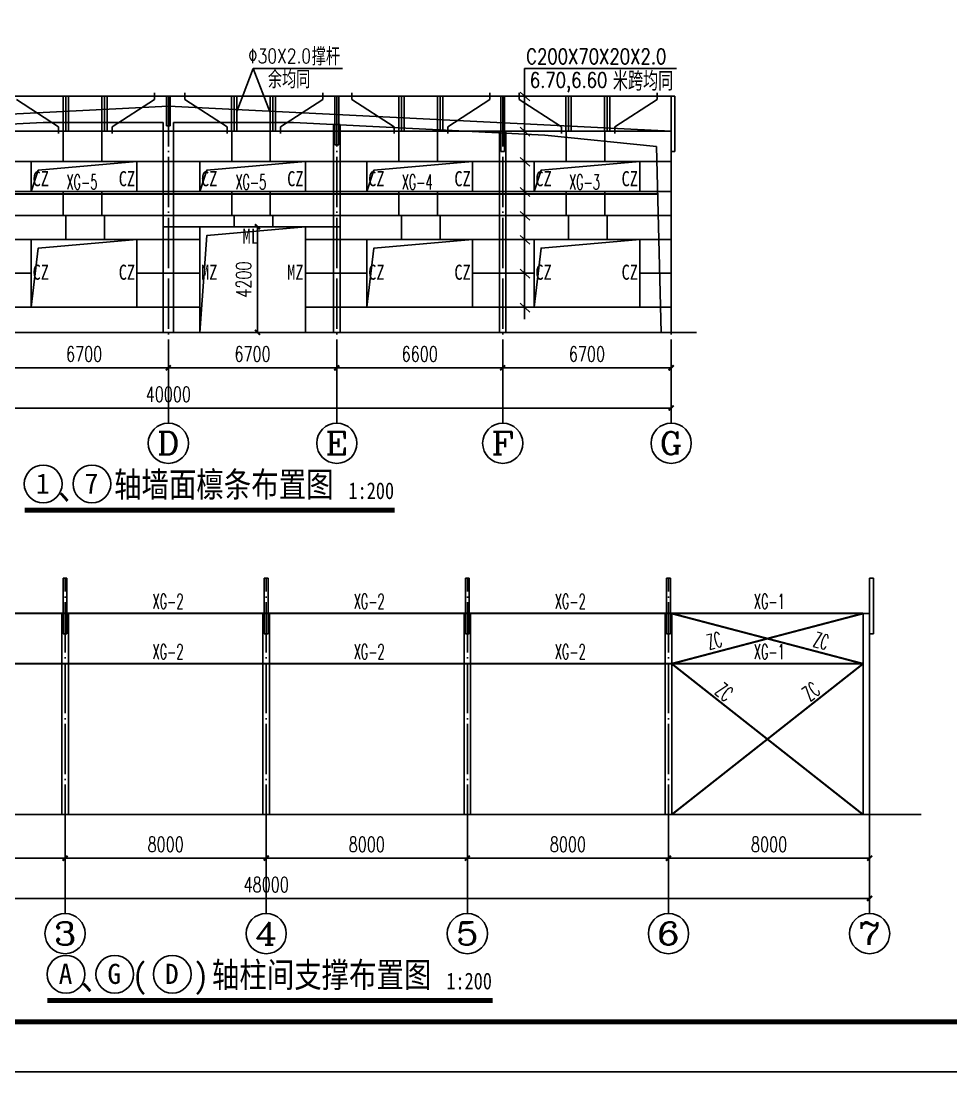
# Model space of a CAD drawing. Extents: x 36360094 to 36697644, y 75306 to 425482.
# Drawn here: x 36517160 to 36554149, y 164032 to 205835 of the extents above; entities that cross this region are included whole.
import ezdxf
from ezdxf.enums import TextEntityAlignment as Align

# ---------------------------------------------------------------- set-up
doc = ezdxf.new("R2010")
doc.units = 0
doc.header["$LTSCALE"] = 1000
doc.header["$MEASUREMENT"] = 0
doc.linetypes.add('ACAD_ISO04W100', pattern=[30.5, 24, -3, 0.5, -3])
doc.linetypes.add('DOTE', pattern=[2.42, 2, -0.2, 0.02, -0.2])
doc.layers.get('0').update_dxf_attribs({"linetype": 'CONTINUOUS'})
doc.layers.get('DEFPOINTS').update_dxf_attribs({"linetype": 'CONTINUOUS'})
for name, color, linetype in [('14', 2, 'CONTINUOUS'), ('AXIS', 3, 'CONTINUOUS'), ('AXIS_TEXT', 7, 'CONTINUOUS'), ('DOTE', 1, 'ACAD_ISO04W100'), ('PUB_DIM', 3, 'CONTINUOUS'), ('PUB_TEXT', 7, 'CONTINUOUS'), ('PUB_TITLE', 4, 'CONTINUOUS'), ('拉条', 4, 'CONTINUOUS'), ('柱子', 3, 'CONTINUOUS')]:
    doc.layers.add(name, color=color, linetype=linetype)
doc.styles.add('-宋体', font='', dxfattribs={"width": 0.8})
doc.styles.add('_HZTXT', font='txt.shx', dxfattribs={"width": 0.8, "bigfont": 'hztxt.shx'})
doc.styles.add('_SIMPLEX', font='SIMPLEX', dxfattribs={"width": 0.8})
doc.styles.add('_TCH_AXIS', font='COMPLEX', dxfattribs={"bigfont": 'GBCBIG'})
doc.styles.add('_TCH_DIM_T3', font='SIMPLEX', dxfattribs={"width": 0.705882, "bigfont": 'GBCBIG'})
doc.styles.add('DIM_FONT', font='SIMPLEX.shx', dxfattribs={"width": 0.8})
doc.styles.get('-宋体').set_extended_font_data('SimSun')
doc.dimstyles.new('_TCH_ARCH&&200', dxfattribs={"dimtxt": 595, "dimasz": 200, "dimexe": 500, "dimexo": 600, "dimgap": 252.5, "dimtad": 1, "dimdec": 0, "dimzin": 0, "dimdsep": 46, "dimtxsty": '_TCH_DIM_T3', "dimblk": 'ARCHTICK', "dimcen": 0.09, "dimclrt": 7, "dimazin": 2, "dimtfac": 1, "dimtdec": 0, "dimtix": 1, "dimtmove": 2, "dimatfit": 3, "dimfxl": 0, "dimtolj": 1, "dimtzin": 0, "dimarcsym": 0})

# ---------------------------------------------------------------- blocks, each defined once
blk = doc.blocks.new('_ArchTick')
at = {"color": 0, "linetype": 'ByBlock', "const_width": 0.4}
blk.add_lwpolyline([(-0.5, -0.5), (0.5, 0.5)], dxfattribs=at)
blk = doc.blocks.new('*D593')
at = {"layer": 'DEFPOINTS', "color": 0}
for p in [(36526508, 197650), (36526566, 197650), (36526508, 193450)]:
    blk.add_point(p, dxfattribs=at)
at = {"layer": 'PUB_DIM', "color": 0, "lineweight": -2}
for p, q in [((36526566, 193450), (36526566, 197650)), ((36527108, 197650), (36527066, 197650)), ((36527108, 193450), (36527066, 193450))]:
    blk.add_line(p, q, dxfattribs=at)
at = {"layer": 'PUB_DIM', "color": 0, "lineweight": -2, "xscale": 200, "yscale": 200, "zscale": 200}
for p, rotation in [((36526566, 197650), 90), ((36526566, 193450), 270)]:
    blk.add_blockref('_ArchTick', p, dxfattribs=dict(at, rotation=rotation))
at = {"layer": 'PUB_DIM', "color": 7, "insert": (36526016, 195550), "char_height": 595, "attachment_point": 5, "rotation": 90, "style": '_TCH_DIM_T3'}
blk.add_mtext('\\A1;4200', dxfattribs=at)
blk = doc.blocks.new('*D604')
at = {"layer": 'AXIS', "color": 0, "lineweight": -2}
for p, q in [((36516320, 192409), (36516320, 191540)), ((36523020, 192409), (36523020, 191540)), ((36516320, 192040), (36523020, 192040))]:
    blk.add_line(p, q, dxfattribs=at)
at = {"layer": 'DEFPOINTS', "color": 0}
for p in [(36516320, 193009), (36523020, 193009), (36523020, 192040)]:
    blk.add_point(p, dxfattribs=at)
at = {"layer": 'AXIS', "color": 0, "lineweight": -2, "xscale": 200, "yscale": 200, "zscale": 200, "rotation": 180}
blk.add_blockref('_ArchTick', (36516320, 192040), dxfattribs=at)
at = {"layer": 'AXIS', "color": 0, "lineweight": -2, "xscale": 200, "yscale": 200, "zscale": 200}
blk.add_blockref('_ArchTick', (36523020, 192040), dxfattribs=at)
at = {"layer": 'AXIS', "color": 7, "insert": (36519670, 192590), "char_height": 595, "attachment_point": 5, "style": '_TCH_DIM_T3'}
blk.add_mtext('\\A1;6700', dxfattribs=at)
blk = doc.blocks.new('*D605')
at = {"layer": 'AXIS', "color": 0, "lineweight": -2}
for p, q in [((36523020, 192409), (36523020, 191540)), ((36529720, 192409), (36529720, 191540)), ((36523020, 192040), (36529720, 192040))]:
    blk.add_line(p, q, dxfattribs=at)
at = {"layer": 'DEFPOINTS', "color": 0}
for p in [(36523020, 193009), (36529720, 193009), (36529720, 192040)]:
    blk.add_point(p, dxfattribs=at)
at = {"layer": 'AXIS', "color": 0, "lineweight": -2, "xscale": 200, "yscale": 200, "zscale": 200, "rotation": 180}
blk.add_blockref('_ArchTick', (36523020, 192040), dxfattribs=at)
at = {"layer": 'AXIS', "color": 0, "lineweight": -2, "xscale": 200, "yscale": 200, "zscale": 200}
blk.add_blockref('_ArchTick', (36529720, 192040), dxfattribs=at)
at = {"layer": 'AXIS', "color": 7, "insert": (36526370, 192590), "char_height": 595, "attachment_point": 5, "style": '_TCH_DIM_T3'}
blk.add_mtext('\\A1;6700', dxfattribs=at)
blk = doc.blocks.new('*D606')
at = {"layer": 'AXIS', "color": 0, "lineweight": -2}
for p, q in [((36529720, 192409), (36529720, 191540)), ((36536320, 192409), (36536320, 191540)), ((36529720, 192040), (36536320, 192040))]:
    blk.add_line(p, q, dxfattribs=at)
at = {"layer": 'DEFPOINTS', "color": 0}
for p in [(36529720, 193009), (36536320, 193009), (36536320, 192040)]:
    blk.add_point(p, dxfattribs=at)
at = {"layer": 'AXIS', "color": 0, "lineweight": -2, "xscale": 200, "yscale": 200, "zscale": 200, "rotation": 180}
blk.add_blockref('_ArchTick', (36529720, 192040), dxfattribs=at)
at = {"layer": 'AXIS', "color": 0, "lineweight": -2, "xscale": 200, "yscale": 200, "zscale": 200}
blk.add_blockref('_ArchTick', (36536320, 192040), dxfattribs=at)
at = {"layer": 'AXIS', "color": 7, "insert": (36533020, 192590), "char_height": 595, "attachment_point": 5, "style": '_TCH_DIM_T3'}
blk.add_mtext('\\A1;6600', dxfattribs=at)
blk = doc.blocks.new('*D607')
at = {"layer": 'AXIS', "color": 0, "lineweight": -2}
for p, q in [((36536320, 192409), (36536320, 191540)), ((36543020, 192409), (36543020, 191540)), ((36536320, 192040), (36543020, 192040))]:
    blk.add_line(p, q, dxfattribs=at)
at = {"layer": 'DEFPOINTS', "color": 0}
for p in [(36536320, 193009), (36543020, 193009), (36543020, 192040)]:
    blk.add_point(p, dxfattribs=at)
at = {"layer": 'AXIS', "color": 0, "lineweight": -2, "xscale": 200, "yscale": 200, "zscale": 200, "rotation": 180}
blk.add_blockref('_ArchTick', (36536320, 192040), dxfattribs=at)
at = {"layer": 'AXIS', "color": 0, "lineweight": -2, "xscale": 200, "yscale": 200, "zscale": 200}
blk.add_blockref('_ArchTick', (36543020, 192040), dxfattribs=at)
at = {"layer": 'AXIS', "color": 7, "insert": (36539670, 192590), "char_height": 595, "attachment_point": 5, "style": '_TCH_DIM_T3'}
blk.add_mtext('\\A1;6700', dxfattribs=at)
blk = doc.blocks.new('*D608')
at = {"layer": 'AXIS', "color": 0, "lineweight": -2}
for p, q in [((36503020, 192409), (36503020, 189940)), ((36543020, 192409), (36543020, 189940)), ((36503020, 190440), (36543020, 190440))]:
    blk.add_line(p, q, dxfattribs=at)
at = {"layer": 'DEFPOINTS', "color": 0}
for p in [(36503020, 193009), (36543020, 193009), (36543020, 190440)]:
    blk.add_point(p, dxfattribs=at)
at = {"layer": 'AXIS', "color": 0, "lineweight": -2, "xscale": 200, "yscale": 200, "zscale": 200, "rotation": 180}
blk.add_blockref('_ArchTick', (36503020, 190440), dxfattribs=at)
at = {"layer": 'AXIS', "color": 0, "lineweight": -2, "xscale": 200, "yscale": 200, "zscale": 200}
blk.add_blockref('_ArchTick', (36543020, 190440), dxfattribs=at)
at = {"layer": 'AXIS', "color": 7, "insert": (36523020, 190990), "char_height": 595, "attachment_point": 5, "style": '_TCH_DIM_T3'}
blk.add_mtext('\\A1;40000', dxfattribs=at)
blk = doc.blocks.new('*D643')
at = {"layer": 'AXIS', "color": 0, "lineweight": -2}
for p, q in [((36510913, 172861), (36510913, 172036)), ((36518913, 172861), (36518913, 172036)), ((36510913, 172536), (36518913, 172536))]:
    blk.add_line(p, q, dxfattribs=at)
at = {"layer": 'DEFPOINTS', "color": 0}
for p in [(36510913, 173461), (36518913, 173461), (36518913, 172536)]:
    blk.add_point(p, dxfattribs=at)
at = {"layer": 'AXIS', "color": 0, "lineweight": -2, "xscale": 200, "yscale": 200, "zscale": 200, "rotation": 180}
blk.add_blockref('_ArchTick', (36510913, 172536), dxfattribs=at)
at = {"layer": 'AXIS', "color": 0, "lineweight": -2, "xscale": 200, "yscale": 200, "zscale": 200}
blk.add_blockref('_ArchTick', (36518913, 172536), dxfattribs=at)
at = {"layer": 'AXIS', "color": 7, "insert": (36514913, 173086), "char_height": 595, "attachment_point": 5, "style": '_TCH_DIM_T3'}
blk.add_mtext('\\A1;8000', dxfattribs=at)
blk = doc.blocks.new('*D644')
at = {"layer": 'AXIS', "color": 0, "lineweight": -2}
for p, q in [((36518913, 172861), (36518913, 172036)), ((36526913, 172861), (36526913, 172036)), ((36518913, 172536), (36526913, 172536))]:
    blk.add_line(p, q, dxfattribs=at)
at = {"layer": 'DEFPOINTS', "color": 0}
for p in [(36518913, 173461), (36526913, 173461), (36526913, 172536)]:
    blk.add_point(p, dxfattribs=at)
at = {"layer": 'AXIS', "color": 0, "lineweight": -2, "xscale": 200, "yscale": 200, "zscale": 200, "rotation": 180}
blk.add_blockref('_ArchTick', (36518913, 172536), dxfattribs=at)
at = {"layer": 'AXIS', "color": 0, "lineweight": -2, "xscale": 200, "yscale": 200, "zscale": 200}
blk.add_blockref('_ArchTick', (36526913, 172536), dxfattribs=at)
at = {"layer": 'AXIS', "color": 7, "insert": (36522913, 173086), "char_height": 595, "attachment_point": 5, "style": '_TCH_DIM_T3'}
blk.add_mtext('\\A1;8000', dxfattribs=at)
blk = doc.blocks.new('*D645')
at = {"layer": 'AXIS', "color": 0, "lineweight": -2}
for p, q in [((36526913, 172861), (36526913, 172036)), ((36534913, 172861), (36534913, 172036)), ((36526913, 172536), (36534913, 172536))]:
    blk.add_line(p, q, dxfattribs=at)
at = {"layer": 'DEFPOINTS', "color": 0}
for p in [(36526913, 173461), (36534913, 173461), (36534913, 172536)]:
    blk.add_point(p, dxfattribs=at)
at = {"layer": 'AXIS', "color": 0, "lineweight": -2, "xscale": 200, "yscale": 200, "zscale": 200, "rotation": 180}
blk.add_blockref('_ArchTick', (36526913, 172536), dxfattribs=at)
at = {"layer": 'AXIS', "color": 0, "lineweight": -2, "xscale": 200, "yscale": 200, "zscale": 200}
blk.add_blockref('_ArchTick', (36534913, 172536), dxfattribs=at)
at = {"layer": 'AXIS', "color": 7, "insert": (36530913, 173086), "char_height": 595, "attachment_point": 5, "style": '_TCH_DIM_T3'}
blk.add_mtext('\\A1;8000', dxfattribs=at)
blk = doc.blocks.new('*D646')
at = {"layer": 'AXIS', "color": 0, "lineweight": -2}
for p, q in [((36534913, 172861), (36534913, 172036)), ((36542913, 172861), (36542913, 172036)), ((36534913, 172536), (36542913, 172536))]:
    blk.add_line(p, q, dxfattribs=at)
at = {"layer": 'DEFPOINTS', "color": 0}
for p in [(36534913, 173461), (36542913, 173461), (36542913, 172536)]:
    blk.add_point(p, dxfattribs=at)
at = {"layer": 'AXIS', "color": 0, "lineweight": -2, "xscale": 200, "yscale": 200, "zscale": 200, "rotation": 180}
blk.add_blockref('_ArchTick', (36534913, 172536), dxfattribs=at)
at = {"layer": 'AXIS', "color": 0, "lineweight": -2, "xscale": 200, "yscale": 200, "zscale": 200}
blk.add_blockref('_ArchTick', (36542913, 172536), dxfattribs=at)
at = {"layer": 'AXIS', "color": 7, "insert": (36538913, 173086), "char_height": 595, "attachment_point": 5, "style": '_TCH_DIM_T3'}
blk.add_mtext('\\A1;8000', dxfattribs=at)
blk = doc.blocks.new('*D647')
at = {"layer": 'AXIS', "color": 0, "lineweight": -2}
for p, q in [((36542913, 172861), (36542913, 172036)), ((36550913, 172861), (36550913, 172036)), ((36542913, 172536), (36550913, 172536))]:
    blk.add_line(p, q, dxfattribs=at)
at = {"layer": 'DEFPOINTS', "color": 0}
for p in [(36542913, 173461), (36550913, 173461), (36550913, 172536)]:
    blk.add_point(p, dxfattribs=at)
at = {"layer": 'AXIS', "color": 0, "lineweight": -2, "xscale": 200, "yscale": 200, "zscale": 200, "rotation": 180}
blk.add_blockref('_ArchTick', (36542913, 172536), dxfattribs=at)
at = {"layer": 'AXIS', "color": 0, "lineweight": -2, "xscale": 200, "yscale": 200, "zscale": 200}
blk.add_blockref('_ArchTick', (36550913, 172536), dxfattribs=at)
at = {"layer": 'AXIS', "color": 7, "insert": (36546913, 173086), "char_height": 595, "attachment_point": 5, "style": '_TCH_DIM_T3'}
blk.add_mtext('\\A1;8000', dxfattribs=at)
blk = doc.blocks.new('*D648')
at = {"layer": 'AXIS', "color": 0, "lineweight": -2}
for p, q in [((36502913, 172861), (36502913, 170436)), ((36550913, 172861), (36550913, 170436)), ((36502913, 170936), (36550913, 170936))]:
    blk.add_line(p, q, dxfattribs=at)
at = {"layer": 'DEFPOINTS', "color": 0}
for p in [(36502913, 173461), (36550913, 173461), (36550913, 170936)]:
    blk.add_point(p, dxfattribs=at)
at = {"layer": 'AXIS', "color": 0, "lineweight": -2, "xscale": 200, "yscale": 200, "zscale": 200, "rotation": 180}
blk.add_blockref('_ArchTick', (36502913, 170936), dxfattribs=at)
at = {"layer": 'AXIS', "color": 0, "lineweight": -2, "xscale": 200, "yscale": 200, "zscale": 200}
blk.add_blockref('_ArchTick', (36550913, 170936), dxfattribs=at)
at = {"layer": 'AXIS', "color": 7, "insert": (36526913, 171486), "char_height": 595, "attachment_point": 5, "style": '_TCH_DIM_T3'}
blk.add_mtext('\\A1;48000', dxfattribs=at)

msp = doc.modelspace()

# ---------------------------------------------------------------- linework, layer by layer
for p, q in [((36525747.9, 202234.3, 100), (36526398.1, 203952.1, 100)), ((36529951.9, 203952.1, 100), (36526398.1, 203952.1, 100)), ((36526398.1, 203952.1, 100), (36527070.5, 202202.2, 100)), ((36537190.7, 203940.2, 100), (36543232.3, 203940.2, 100)), ((36537190.7, 203940.2, 100), (36537190.7, 193975.3, 100)), ((36503020.3, 202850.3, 100), (36543020.3, 202850.3, 100)), ((36518836.6, 201450.3, 100), (36518836.6, 202850.3, 100)), ((36518942.3, 201450.3, 100), (36518942.3, 202850.3, 100)), ((36519047.9, 201450.3, 100), (36519047.9, 202850.3, 100)), ((36520370.5, 201450.3, 100), (36520370.5, 202850.3, 100)), ((36520476.1, 201450.3, 100), (36520476.1, 202850.3, 100)), ((36520581.8, 201450.3, 100), (36520581.8, 202850.3, 100)), ((36522945.3, 202850.3, 100), (36522945.3, 201662.9, 100)), ((36523095.3, 202850.3, 100), (36522945.3, 202850.3, 100)), ((36522945.3, 202850.3, 100), (36522945.3, 201662.9, 100)), ((36523095.3, 202850.3, 100), (36522945.3, 202850.3, 100)), ((36523095.3, 201662.9, 100), (36523095.3, 202850.3, 100)), ((36523095.3, 201662.9, 100), (36523095.3, 202850.3, 100)), ((36525536.6, 201450.3, 100), (36525536.6, 202850.3, 100)), ((36525642.3, 201450.3, 100), (36525642.3, 202850.3, 100)), ((36525747.9, 201450.3, 100), (36525747.9, 202850.3, 100)), ((36527070.5, 201450.3, 100), (36527070.5, 202850.3, 100)), ((36527176.1, 201450.3, 100), (36527176.1, 202850.3, 100)), ((36527281.8, 201450.3, 100), (36527281.8, 202850.3, 100)), ((36529645.3, 200908.6, 100), (36529645.3, 202850.3, 100)), ((36529645.3, 202850.3, 100), (36529795.3, 202850.3, 100)), ((36529645.3, 200908.6, 100), (36529645.3, 202850.3, 100)), ((36529645.3, 202850.3, 100), (36529795.3, 202850.3, 100)), ((36529795.3, 202850.3, 100), (36529795.3, 200908.6, 100)), ((36529795.3, 202850.3, 100), (36529795.3, 200908.6, 100)), ((36532186.6, 201450.3, 100), (36532186.6, 202850.3, 100)), ((36532292.3, 201450.3, 100), (36532292.3, 202850.3, 100)), ((36532397.9, 201450.3, 100), (36532397.9, 202850.3, 100)), ((36533720.5, 201450.3, 100), (36533720.5, 202850.3, 100)), ((36533826.1, 201450.3, 100), (36533826.1, 202850.3, 100)), ((36533931.8, 201450.3, 100), (36533931.8, 202850.3, 100)), ((36536245.3, 200641.4, 100), (36536245.3, 202850.3, 100)), ((36536245.3, 202850.3, 100), (36536395.3, 202850.3, 100)), ((36536245.3, 200641.4, 100), (36536245.3, 202850.3, 100)), ((36536245.3, 202850.3, 100), (36536395.3, 202850.3, 100)), ((36536395.3, 202850.3, 100), (36536395.3, 200641.4, 100)), ((36536395.3, 202850.3, 100), (36536395.3, 200641.4, 100)), ((36537016.7, 203009.1, 100), (36537398, 202661, 100)), ((36538836.6, 201450.3, 100), (36538836.6, 202850.3, 100)), ((36538942.3, 201450.3, 100), (36538942.3, 202850.3, 100)), ((36539047.9, 201450.3, 100), (36539047.9, 202850.3, 100)), ((36540370.5, 201450.3, 100), (36540370.5, 202850.3, 100)), ((36540476.1, 201450.3, 100), (36540476.1, 202850.3, 100)), ((36540581.8, 201450.3, 100), (36540581.8, 202850.3, 100)), ((36543020.3, 200641.4, 100), (36543020.3, 202850.3, 100)), ((36543020.3, 202850.3, 100), (36543170.3, 202850.3, 100)), ((36543020.3, 200641.4, 100), (36543020.3, 202850.3, 100)), ((36543020.3, 202850.3, 100), (36543170.3, 202850.3, 100)), ((36543170.3, 202850.3, 100), (36543170.3, 200641.4, 100)), ((36543170.3, 202850.3, 100), (36543170.3, 200641.4, 100)), ((36522945.3, 201662.9, 100), (36523095.3, 201662.9, 100)), ((36522945.3, 201662.9, 100), (36523095.3, 201662.9, 100)), ((36529590.3, 193450.3, 100), (36529590.3, 201717.5, 100)), ((36529850.3, 201717.5, 100), (36529590.3, 201717.5, 100)), ((36529850.3, 193450.3, 100), (36529850.3, 201717.5, 100)), ((36537016.7, 201609.1, 100), (36537398, 201261, 100)), ((36503020.3, 201450.3, 100), (36543020.3, 201450.3, 100)), ((36518842.3, 201450.3, 100), (36518842.3, 200250.3, 100)), ((36520376.1, 201450.3, 100), (36520376.1, 200250.3, 100)), ((36525542.3, 201450.3, 100), (36525542.3, 200250.3, 100)), ((36527076.1, 201450.3, 100), (36527076.1, 200250.3, 100)), ((36532192.3, 201450.3, 100), (36532192.3, 200250.3, 100)), ((36533726.1, 201450.3, 100), (36533726.1, 200250.3, 100)), ((36536190.3, 193450.3, 100), (36536190.3, 201450.3, 100)), ((36536450.3, 201450.3, 100), (36536190.3, 201450.3, 100)), ((36536450.3, 193450.3, 100), (36536450.3, 201450.3, 100)), ((36538842.3, 201450.3, 100), (36538842.3, 200250.3, 100)), ((36540376.1, 201450.3, 100), (36540376.1, 200250.3, 100)), ((36529795.3, 200908.6, 100), (36529645.3, 200908.6, 100)), ((36529795.3, 200908.6, 100), (36529645.3, 200908.6, 100)), ((36503020.3, 200250.3, 100), (36543020.3, 200250.3, 100)), ((36517570.3, 200250.3, 100), (36517570.3, 199050.3, 100)), ((36521770.3, 200250.3, 100), (36521770.3, 199050.3, 100)), ((36524270.3, 200250.3, 100), (36524270.3, 199050.3, 100)), ((36528470.3, 200250.3, 100), (36528470.3, 199050.3, 100)), ((36530920.3, 200250.3, 100), (36530920.3, 199050.3, 100)), ((36535120.3, 200250.3, 100), (36535120.3, 199050.3, 100)), ((36536395.3, 200641.4, 100), (36536245.3, 200641.4, 100)), ((36536395.3, 200641.4, 100), (36536245.3, 200641.4, 100)), ((36537016.7, 200409.1, 100), (36537398, 200061, 100)), ((36537570.3, 200250.3, 100), (36537570.3, 199050.3, 100)), ((36541770.3, 200250.3, 100), (36541770.3, 199050.3, 100)), ((36543170.3, 200641.4, 100), (36543020.3, 200641.4, 100)), ((36543170.3, 200641.4, 100), (36543020.3, 200641.4, 100)), ((36503020.3, 199050.3, 100), (36543020.3, 199050.3, 100)), ((36518842.3, 199050.3, 100), (36518842.3, 198100.3, 100)), ((36520376.1, 199050.3, 100), (36520376.1, 198100.3, 100)), ((36525542.3, 199050.3, 100), (36525542.3, 198100.3, 100)), ((36527076.1, 199050.3, 100), (36527076.1, 198100.3, 100)), ((36532192.3, 199050.3, 100), (36532192.3, 198100.3, 100)), ((36533726.1, 199050.3, 100), (36533726.1, 198100.3, 100)), ((36537016.7, 199209.1, 100), (36537398, 198861, 100)), ((36538842.3, 199050.3, 100), (36538842.3, 198100.3, 100)), ((36540376.1, 199050.3, 100), (36540376.1, 198100.3, 100)), ((36537016.7, 198259.1, 100), (36537398, 197911, 100)), ((36503020.3, 198100.3, 100), (36543020.3, 198100.3, 100)), ((36518942.3, 197150.3, 100), (36518942.3, 198100.3, 100)), ((36520476.1, 197150.3, 100), (36520476.1, 198100.3, 100)), ((36525642.3, 197650.3, 100), (36525642.3, 198100.3, 100)), ((36527176.1, 197650.3, 100), (36527176.1, 198100.3, 100)), ((36532292.3, 197150.3, 100), (36532292.3, 198100.3, 100)), ((36533826.1, 197150.3, 100), (36533826.1, 198100.3, 100)), ((36538942.3, 197150.3, 100), (36538942.3, 198100.3, 100)), ((36540476.1, 197150.3, 100), (36540476.1, 198100.3, 100)), ((36522820.3, 197650.3, 100), (36529850.3, 197650.3, 100)), ((36524270.3, 197650.3, 100), (36524270.3, 193450.3, 100)), ((36528470.3, 197650.3, 100), (36528470.3, 193450.3, 100)), ((36503020.3, 197150.3, 100), (36524270.3, 197150.3, 100)), ((36517570.3, 197150.3, 100), (36517570.3, 194450.3, 100)), ((36521770.3, 197150.3, 100), (36521770.3, 194450.3, 100)), ((36528470.3, 197150.3, 100), (36543020.3, 197150.3, 100)), ((36530920.3, 197150.3, 100), (36530920.3, 194450.3, 100)), ((36535120.3, 197150.3, 100), (36535120.3, 194450.3, 100)), ((36537016.7, 197309.1, 100), (36537398, 196961, 100)), ((36537570.3, 197150.3, 100), (36537570.3, 194450.3, 100)), ((36541770.3, 197150.3, 100), (36541770.3, 194450.3, 100)), ((36515120.3, 195800.3, 100), (36517570.3, 195800.3, 100)), ((36521770.3, 195800.3, 100), (36524270.3, 195800.3, 100)), ((36528470.3, 195800.3, 100), (36530920.3, 195800.3, 100)), ((36535120.3, 195800.3, 100), (36537570.3, 195800.3, 100)), ((36537016.7, 195959.1, 100), (36537398, 195611, 100)), ((36541770.3, 195800.3, 100), (36543020.3, 195800.3, 100)), ((36503020.3, 194450.3, 100), (36524270.3, 194450.3, 100)), ((36528470.3, 194450.3, 100), (36543020.3, 194450.3, 100)), ((36537016.7, 194609.1, 100), (36537398, 194261, 100)), ((36518837.6, 183669.5), (36518837.6, 181460.6)), ((36518987.6, 183669.5), (36518837.6, 183669.5)), ((36518837.6, 183669.5), (36518837.6, 181460.6)), ((36518987.6, 183669.5), (36518837.6, 183669.5)), ((36518987.6, 181460.6), (36518987.6, 183669.5)), ((36518987.6, 181460.6), (36518987.6, 183669.5)), ((36526837.6, 183669.5), (36526837.6, 181460.6)), ((36526987.6, 183669.5), (36526837.6, 183669.5)), ((36526837.6, 183669.5), (36526837.6, 181460.6)), ((36526987.6, 183669.5), (36526837.6, 183669.5)), ((36526987.6, 181460.6), (36526987.6, 183669.5)), ((36526987.6, 181460.6), (36526987.6, 183669.5)), ((36534837.6, 183669.5), (36534837.6, 181460.6)), ((36534987.6, 183669.5), (36534837.6, 183669.5)), ((36534837.6, 183669.5), (36534837.6, 181460.6)), ((36534987.6, 183669.5), (36534837.6, 183669.5)), ((36534987.6, 181460.6), (36534987.6, 183669.5)), ((36534987.6, 181460.6), (36534987.6, 183669.5)), ((36542837.6, 183669.5), (36542837.6, 181460.6)), ((36542987.6, 183669.5), (36542837.6, 183669.5)), ((36542837.6, 183669.5), (36542837.6, 181460.6)), ((36542987.6, 183669.5), (36542837.6, 183669.5)), ((36542987.6, 181460.6), (36542987.6, 183669.5)), ((36542987.6, 181460.6), (36542987.6, 183669.5)), ((36550912.6, 181460.6), (36550912.6, 183669.5)), ((36550912.6, 183669.5), (36551062.6, 183669.5)), ((36550912.6, 181460.6), (36550912.6, 183669.5)), ((36550912.6, 183669.5), (36551062.6, 183669.5)), ((36551062.6, 183669.5), (36551062.6, 181460.6)), ((36551062.6, 183669.5), (36551062.6, 181460.6)), ((36518782.6, 174269.5), (36518782.6, 182269.5)), ((36518782.6, 182269.5), (36519042.6, 182269.5)), ((36519042.6, 174269.5), (36519042.6, 182269.5)), ((36526782.6, 174269.5), (36526782.6, 182269.5)), ((36526782.6, 182269.5), (36527042.6, 182269.5)), ((36527042.6, 174269.5), (36527042.6, 182269.5)), ((36534782.6, 174269.5), (36534782.6, 182269.5)), ((36534782.6, 182269.5), (36535042.6, 182269.5)), ((36535042.6, 174269.5), (36535042.6, 182269.5)), ((36542782.6, 174269.5), (36542782.6, 182269.5)), ((36542782.6, 182269.5), (36543042.6, 182269.5)), ((36543042.6, 174269.5), (36543042.6, 182269.5)), ((36550652.6, 174269.5), (36550652.6, 182269.5)), ((36550912.6, 182269.5), (36550652.6, 182269.5)), ((36550912.6, 174269.5), (36550912.6, 182269.5)), ((36518837.6, 181460.6), (36518987.6, 181460.6)), ((36518837.6, 181460.6), (36518987.6, 181460.6)), ((36526837.6, 181460.6), (36526987.6, 181460.6)), ((36526837.6, 181460.6), (36526987.6, 181460.6)), ((36534837.6, 181460.6), (36534987.6, 181460.6)), ((36534837.6, 181460.6), (36534987.6, 181460.6)), ((36542837.6, 181460.6), (36542987.6, 181460.6)), ((36542837.6, 181460.6), (36542987.6, 181460.6)), ((36551062.6, 181460.6), (36550912.6, 181460.6)), ((36551062.6, 181460.6), (36550912.6, 181460.6)), ((36501037.5, 174269.5), (36552961.4, 174269.5))]:
    msp.add_line(p, q)
at = {"elevation": 100}
for points in [[(36517570.3, 199050.3), (36517848.8, 199900.3), (36521770.3, 200250.3)], [(36524270.3, 199050.3), (36524548.8, 199900.3), (36528470.3, 200250.3)], [(36530920.3, 199050.3), (36531198.8, 199900.3), (36535120.3, 200250.3)], [(36537570.3, 199050.3), (36537848.8, 199900.3), (36541770.3, 200250.3)], [(36524270.3, 193450.3), (36524548.8, 197300.3), (36528470.3, 197650.3)], [(36517570.3, 194450.3), (36517848.8, 196800.3), (36521770.3, 197150.3)], [(36530920.3, 194450.3), (36531198.8, 196800.3), (36535120.3, 197150.3)], [(36537570.3, 194450.3), (36537848.8, 196800.3), (36541770.3, 197150.3)]]:
    msp.add_lwpolyline(points, dxfattribs=at)
for points, const_width in [([(36517300.5, 186376.9), (36532024.9, 186376.9)], 200), ([(36503172.6, 182269.5), (36550652.6, 182269.5)], 80), ([(36543042.6, 182269.5), (36550652.6, 180269.5)], 80), ([(36550652.6, 182269.5), (36543042.6, 180269.5)], 80), ([(36503172.6, 180269.5), (36550652.6, 180269.5)], 80), ([(36550652.6, 180269.5), (36543042.6, 174269.5)], 80), ([(36543042.6, 180269.5), (36550652.6, 174269.5)], 80), ([(36518209.2, 166873.1), (36535917.3, 166873.1)], 200)]:
    msp.add_lwpolyline(points, dxfattribs=dict(const_width=const_width))
for centre in [(36518041.2, 187420.7), (36519980.1, 187420.7), (36518949.9, 167916.9), (36520888.8, 167916.9), (36523176.3, 167916.9)]:
    msp.add_circle(centre, 751.5)
at = {"layer": '14'}
msp.add_line((36544027.7, 193450.3, 100), (36502064, 193450.3, 100), dxfattribs=at)
msp.add_lwpolyline([(36542470.7, 198950.3, 80, 80, 0), (36503569.9, 198950.3, 80, 80, 0)], format="xyseb", dxfattribs=at)
at = {"layer": 'AXIS'}
for p, q in [((36523020.3, 193009.4, 100), (36523020.3, 189840.1, 100)), ((36529720.3, 193009.4, 100), (36529720.3, 189840.1, 100)), ((36536320.3, 193009.4, 100), (36536320.3, 189840.1, 100)), ((36543020.3, 193009.4, 100), (36543020.3, 189840.1, 100)), ((36518912.6, 173460.5), (36518912.6, 170336.3)), ((36526912.6, 173460.5), (36526912.6, 170336.3)), ((36534912.6, 173460.5), (36534912.6, 170336.3)), ((36542912.6, 173460.5), (36542912.6, 170336.3)), ((36550912.6, 173460.5), (36550912.6, 170336.3))]:
    msp.add_line(p, q, dxfattribs=at)
for centre in [(36523020.3, 189040.1), (36529720.3, 189040.1), (36536320.3, 189040.1), (36543020.3, 189040.1), (36518912.6, 169536.3), (36526912.6, 169536.3), (36534912.6, 169536.3), (36542912.6, 169536.3), (36550912.6, 169536.3)]:
    msp.add_circle(centre, 800, dxfattribs=at)
at = {"layer": 'DOTE', "linetype": 'DOTE'}
for p, q in [((36523020.3, 202850.3, 100), (36523020.3, 193009.4, 100)), ((36529720.3, 202850.3, 100), (36529720.3, 193009.4, 100)), ((36536320.3, 202850.3, 100), (36536320.3, 193009.4, 100)), ((36543020.3, 202850.3, 100), (36543020.3, 193009.4, 100)), ((36518912.6, 173460.5), (36518912.6, 183669.5)), ((36526912.6, 173460.5), (36526912.6, 183669.5)), ((36534912.6, 173460.5), (36534912.6, 183669.5)), ((36542912.6, 173460.5), (36542912.6, 183669.5)), ((36550912.6, 173460.5), (36550912.6, 183669.5))]:
    msp.add_line(p, q, dxfattribs=at)
at = {"layer": 'PUB_TITLE'}
msp.add_lwpolyline([(36484285.2, 164031.7), (36603085.2, 164031.7), (36603085.2, 248031.7), (36484285.2, 248031.7)], close=True, dxfattribs=at)
at = {"layer": 'PUB_TITLE', "const_width": 200}
msp.add_lwpolyline([(36489285.2, 166031.7), (36601085.2, 166031.7), (36601085.2, 246031.7), (36489285.2, 246031.7)], close=True, dxfattribs=at)
at = {"layer": '拉条'}
for p, q in [((36522464, 202973.8, 100), (36522464, 202717, 100)), ((36523674.5, 202973.8, 100), (36523674.5, 202717, 100)), ((36529164, 202973.8, 100), (36529164, 202717, 100)), ((36530324.5, 202973.8, 100), (36530324.5, 202717, 100)), ((36535814, 202973.8, 100), (36535814, 202717, 100)), ((36536974.5, 202973.8, 100), (36536974.5, 202717, 100)), ((36542464, 202973.8, 100), (36542464, 202717, 100)), ((36516974.5, 202717, 100), (36518653.9, 201619.9, 100)), ((36522464, 202717, 100), (36520784.6, 201619.9, 100)), ((36523674.5, 202717, 100), (36525353.9, 201619.9, 100)), ((36529164, 202717, 100), (36527484.6, 201619.9, 100)), ((36530324.5, 202717, 100), (36532003.9, 201619.9, 100)), ((36535814, 202717, 100), (36534134.6, 201619.9, 100)), ((36536974.5, 202717, 100), (36538653.9, 201619.9, 100)), ((36542464, 202717, 100), (36540784.6, 201619.9, 100)), ((36518653.9, 201619.9, 100), (36518653.9, 201355.1, 100)), ((36520784.6, 201619.9, 100), (36520784.6, 201355.1, 100)), ((36525353.9, 201619.9, 100), (36525353.9, 201355.1, 100)), ((36527484.6, 201619.9, 100), (36527484.6, 201355.1, 100)), ((36532003.9, 201619.9, 100), (36532003.9, 201355.1, 100)), ((36534134.6, 201619.9, 100), (36534134.6, 201355.1, 100)), ((36538653.9, 201619.9, 100), (36538653.9, 201355.1, 100)), ((36540784.6, 201619.9, 100), (36540784.6, 201355.1, 100))]:
    msp.add_line(p, q, dxfattribs=at)
at = {"layer": '柱子'}
for p, q in [((36503020.3, 201450.3, 100), (36523020.3, 202450.3, 100)), ((36543020.3, 201450.3, 100), (36523020.3, 202450.3, 100)), ((36508040.3, 201300.8, 100), (36518040.2, 201800.8, 100)), ((36518040.2, 201800.8, 100), (36522820.3, 201801.1, 100)), ((36522820.3, 193450.3, 100), (36522820.3, 201801.1, 100)), ((36523220.3, 193450.3, 100), (36523220.3, 201801.1, 100)), ((36528000.3, 201800.8, 100), (36523220.3, 201801.1, 100)), ((36538000.3, 201300.8, 100), (36528000.3, 201800.8, 100)), ((36542435.6, 200847.2, 100), (36538000.3, 201300.8, 100)), ((36543020.3, 193450.3, 100), (36543020.3, 201450.3, 100)), ((36542621.5, 193450.3, 100), (36542435.6, 200847.2, 100))]:
    msp.add_line(p, q, dxfattribs=at)

# ---------------------------------------------------------------- texts
at = {"width": 0.8}
for s, style, p in [('C200X70X20X2.0', 'DIM_FONT', (36537252.3, 204124.8, 100)), ('6.70,6.60', 'DIM_FONT', (36537396.4, 203184.4, 100)), ('CZ', '-宋体', (36517618.6, 199263.1, 100)), ('CZ', '-宋体', (36521046.1, 199263.1, 100)), ('CZ', '-宋体', (36524318.6, 199263.1, 100)), ('CZ', '-宋体', (36527746.1, 199263.1, 100)), ('CZ', '-宋体', (36530968.6, 199263.1, 100)), ('CZ', '-宋体', (36534396.1, 199263.1, 100)), ('CZ', '-宋体', (36537618.6, 199263.1, 100)), ('CZ', '-宋体', (36541046.1, 199263.1, 100)), ('ML', '-宋体', (36525970.1, 196973.4, 97.5)), ('CZ', '-宋体', (36517618.6, 195543.5, 100)), ('CZ', '-宋体', (36521046.1, 195543.5, 100)), ('MZ', '-宋体', (36524318.6, 195543.5, 100)), ('MZ', '-宋体', (36527746.1, 195543.5, 100)), ('CZ', '-宋体', (36530968.6, 195543.5, 100)), ('CZ', '-宋体', (36534396.1, 195543.5, 100)), ('CZ', '-宋体', (36537618.6, 195543.5, 100)), ('CZ', '-宋体', (36541046.1, 195543.5, 100))]:
    msp.add_text(s, height=600, dxfattribs=dict(at, style=style)).set_placement(p)
at = {"layer": 'AXIS_TEXT', "style": '_TCH_AXIS'}
for s, width, p, p2 in [('D', 1.235294, (36522567.7, 188587.5), (36523472.8, 188587.5)), ('E', 1.3125, (36529267.7, 188587.5), (36530172.8, 188587.5)), ('F', 1.3125, (36535867.7, 188587.5), (36536772.8, 188587.5)), ('G', 1.166667, (36542567.7, 188587.5), (36543472.8, 188587.5)), ('3', 1.5, (36518460.1, 169083.8), (36519365.2, 169083.8)), ('4', 1.3125, (36526460.1, 169083.8), (36527365.2, 169083.8)), ('5', 1.5, (36534460.1, 169083.8), (36535365.2, 169083.8)), ('6', 1.5, (36542460.1, 169083.8), (36543365.2, 169083.8)), ('7', 1.5, (36550460.1, 169083.8), (36551365.2, 169083.8))]:
    msp.add_text(s, height=905.1, dxfattribs=dict(at, width=width)).set_placement(p, p2, align=Align.FIT)
at = {"layer": 'PUB_TEXT'}
for s, height, style, width, p in [('撑杆', 703.12, '_HZTXT', 0.8, (36528724.2, 204068.6, 100)), ('%%13030X2.0', 562.5, '_HZTXT', 0.8, (36526187.9, 204162.7, 100)), ('余均同', 703.12, '_HZTXT', 0.8, (36526980.3, 203158.7, 100)), ('米跨均同', 750, '_HZTXT', 0.8, (36540702.6, 203069.6, 100)), ('XG-5', 600, '_SIMPLEX', 0.55, (36518967.6, 199128.8)), ('XG-5', 600, '_SIMPLEX', 0.55, (36525683.8, 199128.8)), ('XG-4', 600, '_SIMPLEX', 0.55, (36532300.2, 199128.8)), ('XG-3', 600, '_SIMPLEX', 0.55, (36538954.6, 199128.8)), ('轴墙面檩条布置图', 1000, '-宋体', 0.8, (36520862.4, 186901.6)), ('1:200', 666.67, '-宋体', 0.8, (36530184.7, 186820.8)), ('、', 1000, '-宋体', 0.9, (36518631.5, 186782.7)), ('XG-2', 600, '_SIMPLEX', 0.55, (36522391.9, 182448)), ('XG-2', 600, '_SIMPLEX', 0.55, (36530391.9, 182448)), ('XG-2', 600, '_SIMPLEX', 0.55, (36538391.9, 182448)), ('XG-1', 600, '_SIMPLEX', 0.55, (36546309.8, 182448)), ('XG-2', 600, '_SIMPLEX', 0.55, (36522391.9, 180448)), ('XG-2', 600, '_SIMPLEX', 0.55, (36530391.9, 180448)), ('XG-2', 600, '_SIMPLEX', 0.55, (36538391.9, 180448)), ('XG-1', 600, '_SIMPLEX', 0.55, (36546309.8, 180448)), ('(   )', 1000, '-宋体', 0.9, (36521574, 167362.2)), ('轴柱间支撑布置图', 1000, '-宋体', 0.8, (36524754.8, 167397.8)), ('1:200', 666.67, '-宋体', 0.8, (36534077, 167317.1)), ('、', 1000, '-宋体', 0.9, (36519540.2, 167279))]:
    msp.add_text(s, height=height, dxfattribs=dict(at, style=style, width=width)).set_placement(p)
at = {"layer": 'PUB_TEXT', "style": '-宋体'}
for s, p in [('1', (36517750.7, 187038.3)), ('7', (36519689.6, 187038.3)), ('A', (36518659.4, 167534.6)), ('G', (36520598.3, 167534.6)), ('D', (36522885.8, 167534.6))]:
    msp.add_text(s, height=800, dxfattribs=at).set_placement(p)
at = {"layer": 'PUB_TEXT', "style": '_SIMPLEX', "width": 0.55}
for rotation, p in [(14.72503, (36544535.4, 180823.8)), (345.27497, (36548627.9, 180963.6)), (321.74647, (36544717.3, 179097.4)), (38.25353, (36548546, 178756.9))]:
    msp.add_text('ZC', height=600, rotation=rotation, dxfattribs=at).set_placement(p)

# ---------------------------------------------------------------- dimensions: what is measured, and where the dimension line sits
at = {"layer": 'AXIS'}
for p1, p2, distance, picture, middle in [((36503020.3, 193009.4), (36543020.3, 193009.4), -2569.3, '*D608', (36523020.3, 190990.1)), ((36516320.3, 193009.4), (36523020.3, 193009.4), -969.3, '*D604', (36519670.3, 192590.1)), ((36523020.3, 193009.4), (36529720.3, 193009.4), -969.3, '*D605', (36526370.3, 192590.1)), ((36529720.3, 193009.4), (36536320.3, 193009.4), -969.3, '*D606', (36533020.3, 192590.1)), ((36536320.3, 193009.4), (36543020.3, 193009.4), -969.3, '*D607', (36539670.3, 192590.1)), ((36502912.6, 173460.5), (36550912.6, 173460.5), -2524.2, '*D648', (36526912.6, 171486.3)), ((36510912.6, 173460.5), (36518912.6, 173460.5), -924.2, '*D643', (36514912.6, 173086.3)), ((36518912.6, 173460.5), (36526912.6, 173460.5), -924.2, '*D644', (36522912.6, 173086.3)), ((36526912.6, 173460.5), (36534912.6, 173460.5), -924.2, '*D645', (36530912.6, 173086.3)), ((36534912.6, 173460.5), (36542912.6, 173460.5), -924.2, '*D646', (36538912.6, 173086.3)), ((36542912.6, 173460.5), (36550912.6, 173460.5), -924.2, '*D647', (36546912.6, 173086.3))]:
    dim = msp.add_aligned_dim(p1=p1, p2=p2, distance=distance, dimstyle='_TCH_ARCH&&200', dxfattribs=at)
    dim.commit()
    dim.dimension.update_dxf_attribs({"geometry": picture, "text_midpoint": middle})
at = {"layer": 'PUB_DIM'}
dim = msp.add_aligned_dim(p1=(36526507.9, 193450.3), p2=(36526507.9, 197650.3), distance=-58.4, dimstyle='_TCH_ARCH&&200', dxfattribs=at)
dim.commit()
dim.dimension.update_dxf_attribs({"geometry": '*D593', "text_midpoint": (36526016.3, 195550.3)})

doc.saveas('drawing.dxf')
